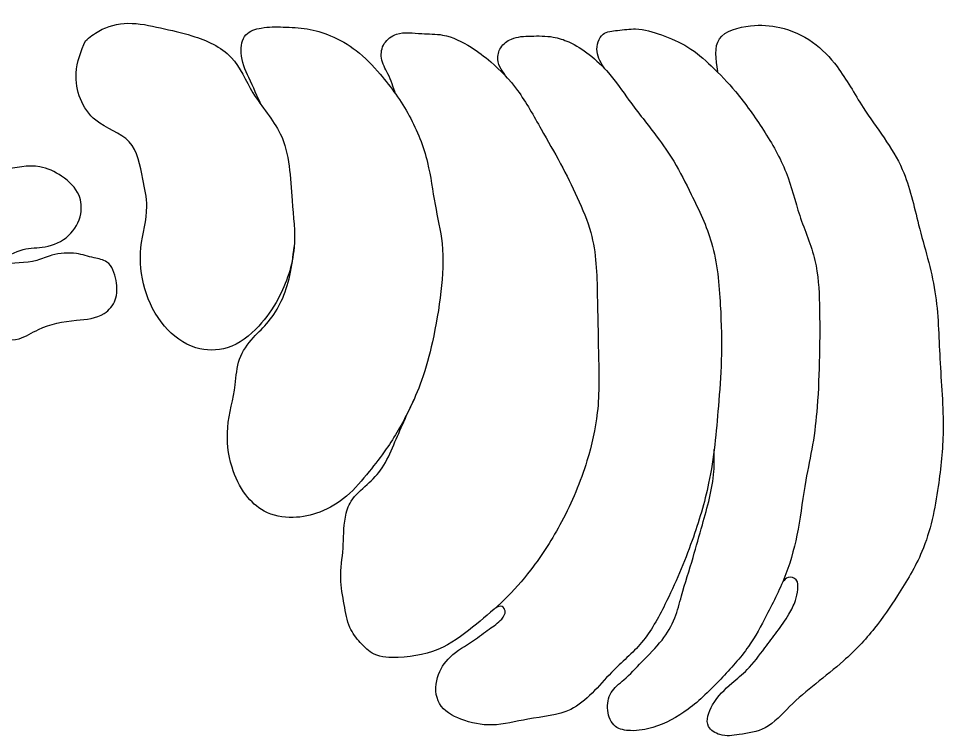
# Model space of a CAD drawing. Header units: millimetres. Extents: x 0 to 1128, y 0 to 3594.
# Drawn here: x 805.58 to 846.55, y 3271.06 to 3302.87 of the extents above; entities that cross this region are included whole.
import ezdxf

# ---------------------------------------------------------------- set-up
doc = ezdxf.new("R2010")
doc.units = ezdxf.units.MM
doc.layers.add('ceco.net 396 Corinthian column', color=7, linetype='Continuous')

msp = doc.modelspace()

# ---------------------------------------------------------------- linework, layer by layer
at = {"layer": 'ceco.net 396 Corinthian column'}
for points, knots in [([(779.478, 3324.815), (779.112, 3322.851), (778.428, 3319.173), (777.146, 3314.164), (776.376, 3309.692), (776.474, 3305.745), (775.718, 3302.531), (775.602, 3299.921), (774.766, 3297.956), (773.097, 3296.926), (771.57, 3296.481), (769.314, 3296.563), (769.874, 3298.632), (769.898, 3300.134), (768.936, 3301.787), (770.275, 3303.155), (770.845, 3304.711), (770.39, 3306.266), (771.59, 3307.771), (771.686, 3309.878), (773.269, 3312.652), (772.257, 3315.993), (774.14, 3319.173), (774.55, 3321.961), (775.61, 3324.687), (775.256, 3327.052), (776.369, 3329.193), (775.399, 3332.06), (779.549, 3333.821), (778.719, 3340.244), (780.75, 3346.123), (781.274, 3354.145), (785.689, 3360.117), (788.389, 3366.513), (790.058, 3371.853), (792.51, 3376.124), (794.671, 3380.088), (798.802, 3383.647), (800.958, 3388.177), (803.522, 3391.926), (804.821, 3394.427), (806.679, 3395.385), (808.021, 3395.959), (809.163, 3395.581), (809.309, 3394.184), (807.935, 3393.042), (806.771, 3391.02), (805.427, 3388.056), (802.6, 3385.262), (800.607, 3382.161), (798.761, 3379.074), (797.533, 3375.615), (795.366, 3371.917), (792.969, 3368.032), (791.383, 3363.938), (789.48, 3360.23), (787.619, 3355.611), (786.309, 3350.01), (783.104, 3344.66), (782.187, 3339.034), (781.361, 3334.064), (780.819, 3329.937), (780.011, 3327.073), (779.665, 3325.608), (779.478, 3324.815)], [0, 0, 0, 0, 0.0238249, 0.0446199, 0.0616996, 0.0777677, 0.0914444, 0.1008202, 0.1089247, 0.1157093, 0.1230211, 0.1293814, 0.136235, 0.1424689, 0.1485172, 0.1560445, 0.1621532, 0.1679721, 0.1737325, 0.1834055, 0.1924735, 0.2105919, 0.220276, 0.2351035, 0.2440465, 0.2546949, 0.2622687, 0.2718999, 0.2850604, 0.3039201, 0.3394564, 0.3615467, 0.3974218, 0.4250737, 0.4445189, 0.463848, 0.4837937, 0.4977619, 0.5281032, 0.5421624, 0.5526015, 0.5604646, 0.5666134, 0.5694526, 0.573251, 0.5804854, 0.5893726, 0.6012064, 0.6189556, 0.6361106, 0.6451216, 0.661802, 0.6796415, 0.6961647, 0.7161738, 0.7318377, 0.74588, 0.7755011, 0.8000114, 0.8190805, 0.8428397, 0.8603565, 0.8685832, 0.8783156, 0.8783156, 0.8783156, 0.8783156]), ([(808.539, 3301.885), (808.349, 3301.419), (807.872, 3300.246), (808.647, 3298.201), (810.739, 3297.648), (811.044, 3295.909), (811.393, 3294.347), (810.868, 3292.73), (811.069, 3290.852), (811.889, 3289.205), (813.281, 3288.154), (814.984, 3288.147), (816.237, 3289.148), (817.29, 3290.661), (817.946, 3292.622), (817.626, 3295.085), (817.583, 3297.653), (815.906, 3299.402), (815.163, 3301.355), (813.432, 3302.109), (811.867, 3302.447), (810.474, 3302.768), (809.273, 3302.469), (808.732, 3302.039), (808.539, 3301.885)], [0, 0, 0, 0, 0.0059335, 0.0149204, 0.0219233, 0.028922, 0.0338095, 0.0411409, 0.0484313, 0.0558531, 0.0625683, 0.0681036, 0.0748188, 0.0806982, 0.0901592, 0.0984607, 0.1103928, 0.1191181, 0.1264105, 0.1343054, 0.1400107, 0.1458255, 0.1511082, 0.1540346, 0.1540346, 0.1540346, 0.1540346]), ([(816.359, 3298.994), (816.164, 3299.412), (815.807, 3300.177), (815.353, 3301.198), (815.516, 3302.237), (816.423, 3302.507), (817.325, 3302.494), (818.373, 3302.446), (819.488, 3302.122), (820.624, 3301.464), (821.792, 3300.232), (822.966, 3298.616), (823.752, 3296.61), (823.987, 3294.667), (824.445, 3292.787), (824.327, 3290.718), (823.971, 3288.697), (823.512, 3286.923), (822.813, 3285.336), (822.038, 3283.976), (821.066, 3282.746), (820.193, 3281.676), (819.005, 3280.956), (817.714, 3280.682), (816.472, 3280.912), (815.525, 3281.801), (814.914, 3283.092), (814.722, 3284.822), (815.208, 3286.372), (815.251, 3287.813), (815.929, 3288.72), (816.7, 3289.435), (817.28, 3290.366), (817.642, 3291.501), (817.739, 3292.324), (817.789, 3292.749)], [0, 0, 0, 0, 0.0054987, 0.0100731, 0.0133767, 0.0163157, 0.0201907, 0.0244122, 0.0286978, 0.0339412, 0.0398556, 0.0488157, 0.0576536, 0.0651734, 0.0721298, 0.0806174, 0.0896078, 0.0966538, 0.1023992, 0.1102604, 0.1152406, 0.1211164, 0.1266183, 0.1314308, 0.1366517, 0.1409294, 0.146412, 0.1534297, 0.1610873, 0.1656755, 0.1701749, 0.174046, 0.1782847, 0.1830558, 0.1881551, 0.1881551, 0.1881551, 0.1881551]), ([(831.55, 3300.64), (831.394, 3300.877), (831.085, 3301.345), (831.343, 3302.281), (832.179, 3302.333), (833.031, 3302.479), (834.105, 3302.139), (835.275, 3301.658), (836.338, 3300.728), (837.486, 3299.518), (838.602, 3297.937), (839.663, 3296.126), (840.129, 3294.091), (840.964, 3292.23), (841.08, 3290.098), (841.066, 3287.937), (840.995, 3285.857), (840.789, 3284.011), (840.383, 3282.225), (840.167, 3280.286), (839.65, 3278.246), (838.782, 3276.563), (837.921, 3274.929), (836.67, 3273.584), (835.359, 3272.246), (833.935, 3271.474), (832.812, 3271.272), (831.91, 3271.419), (831.603, 3272.229), (831.739, 3273.068), (832.503, 3273.627), (833.217, 3274.422), (834.085, 3275.248), (834.682, 3276.264), (835, 3277.541), (835.449, 3278.906), (835.942, 3280.736), (836.418, 3282.317), (836.398, 3283.447), (836.392, 3283.771)], [0, 0, 0, 0, 0.0033247, 0.0065652, 0.0091822, 0.0123902, 0.0170424, 0.0221676, 0.0274702, 0.033686, 0.042073, 0.0505282, 0.0584827, 0.0668396, 0.0745985, 0.0836467, 0.0927036, 0.0994045, 0.1057722, 0.1145264, 0.1226824, 0.1306795, 0.1370683, 0.1446186, 0.1524527, 0.1594058, 0.1633824, 0.1661729, 0.1693108, 0.172501, 0.1756682, 0.1801024, 0.1853851, 0.1898655, 0.1939253, 0.2010313, 0.2070135, 0.2165904, 0.2204513, 0.2204513, 0.2204513, 0.2204513]), ([(836.555, 3300.52), (836.471, 3301.067), (836.3, 3302.176), (837.988, 3302.623), (839.397, 3302.537), (840.803, 3301.913), (842.026, 3300.617), (843.113, 3298.579), (844.856, 3296.492), (845.442, 3293.55), (846.32, 3290.818), (846.352, 3287.72), (846.633, 3284.846), (846.337, 3281.975), (845.833, 3279.426), (844.605, 3277.426), (843.494, 3275.767), (842.252, 3274.471), (840.901, 3273.418), (839.741, 3272.456), (838.798, 3271.35), (837.608, 3271.164), (836.727, 3271.035), (835.913, 3271.536), (836.335, 3272.659), (837.069, 3273.344), (837.967, 3274.078), (838.566, 3274.897), (839.186, 3275.712), (839.675, 3276.386), (839.998, 3277.032), (840.105, 3277.539), (840.127, 3278.044), (839.657, 3278.189), (839.504, 3278.003), (839.435, 3277.918)], [0, 0, 0, 0, 0.0057549, 0.0116849, 0.0168713, 0.0231799, 0.0292795, 0.0378122, 0.0507327, 0.0609186, 0.0730476, 0.084862, 0.0976053, 0.1074144, 0.1192645, 0.1281432, 0.1351617, 0.1430936, 0.1494267, 0.1555404, 0.1612482, 0.1659862, 0.1693822, 0.1718156, 0.175697, 0.1808056, 0.1844114, 0.1893363, 0.1928714, 0.1966364, 0.1992925, 0.2013164, 0.203036, 0.204513, 0.2057307, 0.2057307, 0.2057307, 0.2057307]), ([(822.278, 3299.53), (822.179, 3299.83), (822.003, 3300.37), (821.572, 3301.059), (821.71, 3301.815), (822.441, 3302.33), (823.38, 3302.17), (824.522, 3302.204), (825.568, 3301.672), (826.683, 3300.844), (827.801, 3299.654), (828.677, 3298.036), (829.598, 3296.475), (830.332, 3294.947), (831.158, 3293.058), (831.221, 3290.678), (831.263, 3288.033), (831.336, 3285.557), (830.754, 3283.018), (829.767, 3280.652), (828.461, 3278.613), (827.152, 3277.116), (825.832, 3276.008), (824.377, 3274.856), (822.746, 3274.521), (821.366, 3274.57), (820.698, 3275.217), (820.154, 3275.929), (820.007, 3276.955), (819.772, 3278.121), (820.003, 3279.417), (819.962, 3280.57), (820.283, 3281.613), (821.033, 3282.203), (821.767, 3282.966), (822.333, 3284.321), (822.794, 3285.334), (823.099, 3286.003)], [0, 0, 0, 0, 0.0037782, 0.0067886, 0.0093715, 0.0120833, 0.0165217, 0.0202066, 0.0256646, 0.0299805, 0.0368635, 0.0448795, 0.0518551, 0.0584824, 0.0651382, 0.0762349, 0.0863617, 0.0968934, 0.1055916, 0.1172134, 0.1273271, 0.1343595, 0.1408211, 0.1479597, 0.1560797, 0.1603798, 0.1635449, 0.1667477, 0.1709225, 0.1756194, 0.1808998, 0.1863821, 0.1893928, 0.1934616, 0.1974215, 0.2019503, 0.2107527, 0.2107527, 0.2107527, 0.2107527]), ([(827.232, 3300.233), (827.031, 3300.494), (826.716, 3300.904), (826.896, 3301.636), (827.472, 3302.067), (828.317, 3302.092), (829.18, 3302.108), (830.073, 3301.819), (830.909, 3301.273), (831.824, 3300.407), (832.706, 3299.085), (833.734, 3297.833), (834.693, 3296.459), (835.477, 3294.881), (836.473, 3292.828), (836.684, 3290.274), (836.753, 3287.857), (836.546, 3285.225), (836.305, 3282.525), (835.413, 3279.585), (834.42, 3277.233), (833.288, 3275.167), (831.667, 3273.846), (830.327, 3272.046), (828.231, 3271.915), (826.625, 3271.46), (825.242, 3271.731), (824.044, 3272.401), (824.02, 3273.702), (824.685, 3274.707), (825.64, 3275.215), (826.383, 3275.809), (826.923, 3276.148), (827.2, 3276.567), (826.998, 3276.897), (826.81, 3276.807), (826.703, 3276.755)], [0, 0, 0, 0, 0.0036835, 0.0057991, 0.0082314, 0.0116937, 0.0156352, 0.0185049, 0.0227321, 0.0274528, 0.0334409, 0.0416194, 0.0467916, 0.0533726, 0.0626489, 0.0737504, 0.0835003, 0.0915549, 0.1052309, 0.1157327, 0.1279961, 0.1358302, 0.1433321, 0.1530243, 0.1607492, 0.1671665, 0.1727404, 0.177396, 0.1820263, 0.1862516, 0.1912851, 0.1947158, 0.1975288, 0.1990755, 0.1999857, 0.2012004, 0.2012004, 0.2012004, 0.2012004]), ([(798.062, 3292.329), (798.394, 3292.807), (799.08, 3293.795), (800.666, 3294.747), (802.168, 3295.248), (803.517, 3295.914), (804.916, 3296.126), (806.356, 3296.488), (807.538, 3295.909), (808.327, 3295.187), (808.416, 3294.101), (807.861, 3293.152), (806.824, 3292.677), (805.7, 3292.738), (804.687, 3292.053), (803.537, 3292.189), (802.522, 3292.039), (801.655, 3291.772), (800.798, 3291.823), (799.923, 3291.683), (799.064, 3291.653), (798.458, 3291.833), (798.017, 3291.988), (798.044, 3292.193), (798.062, 3292.329)], [0, 0, 0, 0, 0.00688047, 0.01420643, 0.02150788, 0.02584379, 0.03199155, 0.03847229, 0.04266703, 0.04723151, 0.05046853, 0.05486639, 0.05946859, 0.06333623, 0.06795671, 0.07318829, 0.07659903, 0.08021427, 0.08390407, 0.08668605, 0.09083347, 0.09385118, 0.09453806, 0.09592762, 0.09592762, 0.09592762, 0.09592762]), ([(802.524, 3289.53), (802.473, 3289.607), (802.215, 3289.997), (802.345, 3291.019), (803.52, 3291.604), (804.818, 3292.076), (806.126, 3292.004), (807.162, 3292.463), (808.068, 3292.529), (808.841, 3292.27), (809.657, 3292.133), (809.944, 3291.27), (809.972, 3290.407), (809.293, 3289.586), (807.967, 3289.517), (806.67, 3289.296), (805.521, 3288.508), (804.429, 3288.715), (803.324, 3288.84), (802.809, 3289.284), (802.524, 3289.53)], [0, 0, 0, 0, 0.00109052, 0.00556871, 0.00994027, 0.01586494, 0.022154, 0.02497482, 0.02929717, 0.03250672, 0.03485737, 0.03851155, 0.04193104, 0.04499444, 0.0500429, 0.05693064, 0.06072063, 0.06592688, 0.06945222, 0.07381227, 0.07381227, 0.07381227, 0.07381227])]:
    msp.add_open_spline(points, degree=3, knots=knots, dxfattribs=at)

doc.saveas('drawing.dxf')
